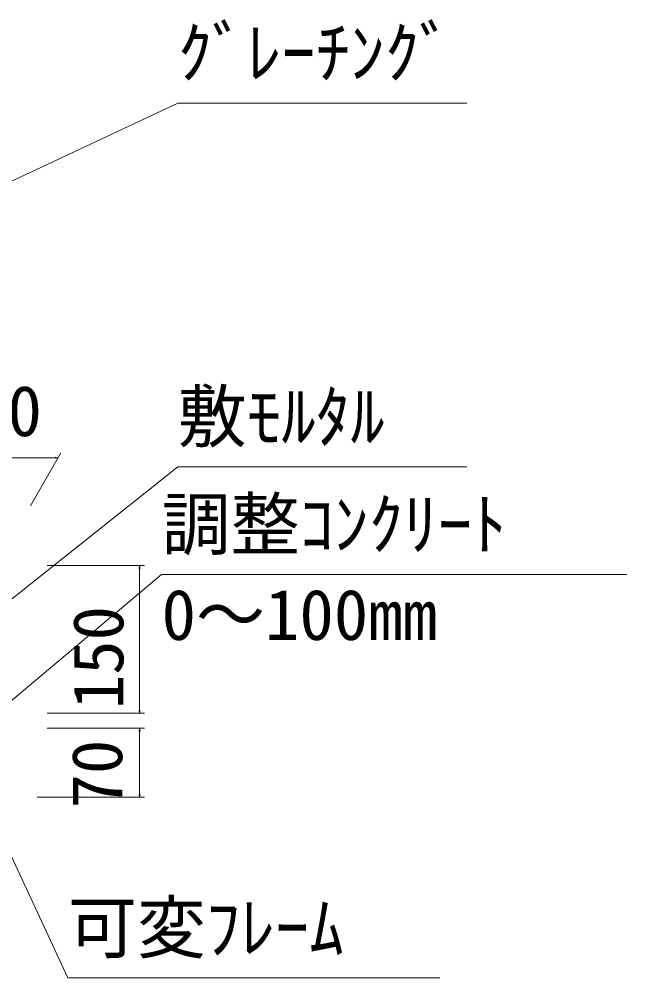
# Model space of a CAD drawing. Units: millimetres on the paper, scale 1:20. Extents: x 2 to 843, y -1 to 593.
# Drawn here: x 142.5 to 173.32, y 420.24 to 468.85 of the extents above; entities that cross this region are included whole.
import ezdxf
from ezdxf.enums import TextEntityAlignment as Align

# ---------------------------------------------------------------- set-up
doc = ezdxf.new("R2010")
doc.units = ezdxf.units.MM
for name, color, linetype, lineweight in [('0_2', 7, 'Continuous', 18), ('D-STR-DIM（寸法）', 7, 'Continuous', 18), ('D-STR-HTXT（旗揚げ）', 4, 'Continuous', 18), ('D-STR-TXT（文字）', 7, 'Continuous', 18)]:
    doc.layers.add(name, color=color, linetype=linetype, lineweight=lineweight)
doc.styles.add('ＭＳ ゴシック', font='')
doc.styles.get('ＭＳ ゴシック').set_extended_font_data('MS Gothic')

msp = doc.modelspace()

# ---------------------------------------------------------------- linework, layer by layer
at = {"layer": '0_2'}
for p, q in [((144.324, 446.64), (144.474, 446.615)), ((144.474, 446.615), (144.324, 446.59)), ((148.577, 441.006), (148.602, 441.156)), ((148.602, 441.156), (148.627, 441.006)), ((148.602, 433.656), (148.577, 433.806)), ((148.627, 433.806), (148.602, 433.656)), ((148.577, 432.756), (148.602, 432.906)), ((148.602, 432.906), (148.627, 432.756)), ((148.602, 429.406), (148.577, 429.556)), ((148.627, 429.556), (148.602, 429.406))]:
    msp.add_line(p, q, dxfattribs=at)
at = {"layer": '0_2', "color": 9}
for p, q in [((144.474, 446.615), (144.454, 446.615)), ((148.602, 441.156), (148.602, 441.136)), ((148.602, 433.656), (148.602, 433.676)), ((148.602, 432.906), (148.602, 432.886)), ((148.602, 429.406), (148.602, 429.426))]:
    msp.add_line(p, q, dxfattribs=at)
at = {"layer": 'D-STR-DIM（寸法）'}
for p, q in [((143.069, 444.182), (144.618, 446.865)), ((139.469, 446.615), (144.454, 446.615)), ((143.914, 441.156), (148.852, 441.156)), ((148.602, 441.136), (148.602, 433.676)), ((143.914, 433.656), (148.852, 433.656)), ((143.914, 432.906), (148.852, 432.906)), ((148.602, 432.886), (148.602, 429.426)), ((143.414, 429.406), (148.852, 429.406))]:
    msp.add_line(p, q, dxfattribs=at)
at = {"layer": 'D-STR-HTXT（旗揚げ）'}
for p, q in [((130.967, 455.412), (150.539, 464.598)), ((165.201, 464.598), (150.539, 464.598)), ((137.504, 435.792), (150.539, 446.159)), ((165.201, 446.159), (150.539, 446.159)), ((141.075, 433.433), (149.721, 440.697)), ((173.319, 440.697), (149.721, 440.697)), ((139.883, 431.156), (144.967, 420.244)), ((163.831, 420.244), (144.967, 420.244))]:
    msp.add_line(p, q, dxfattribs=at)

# ---------------------------------------------------------------- texts
at = {"layer": 'D-STR-DIM（寸法）', "style": 'ＭＳ ゴシック'}
msp.add_text('100', height=2.566, dxfattribs=at).set_placement((138.417, 446.94), align=Align.BOTTOM_LEFT)
for s, p in [('150', (148.552, 433.862)), ('70', (148.492, 428.829))]:
    msp.add_text(s, height=2.566, rotation=90, dxfattribs=at).set_placement(p, align=Align.BOTTOM_LEFT)
at = {"layer": 'D-STR-TXT（文字）', "style": 'ＭＳ ゴシック'}
for s, p in [('ｸﾞﾚｰﾁﾝｸﾞ', (150.539, 465.098)), ('敷ﾓﾙﾀﾙ', (150.539, 446.659)), ('調整ｺﾝｸﾘｰﾄ', (149.721, 441.197)), ('0～100mm', (149.721, 436.605)), ('可変ﾌﾚｰﾑ', (144.967, 420.744))]:
    msp.add_text(s, height=2.566, dxfattribs=at).set_placement(p, align=Align.BOTTOM_LEFT)

doc.saveas('drawing.dxf')
